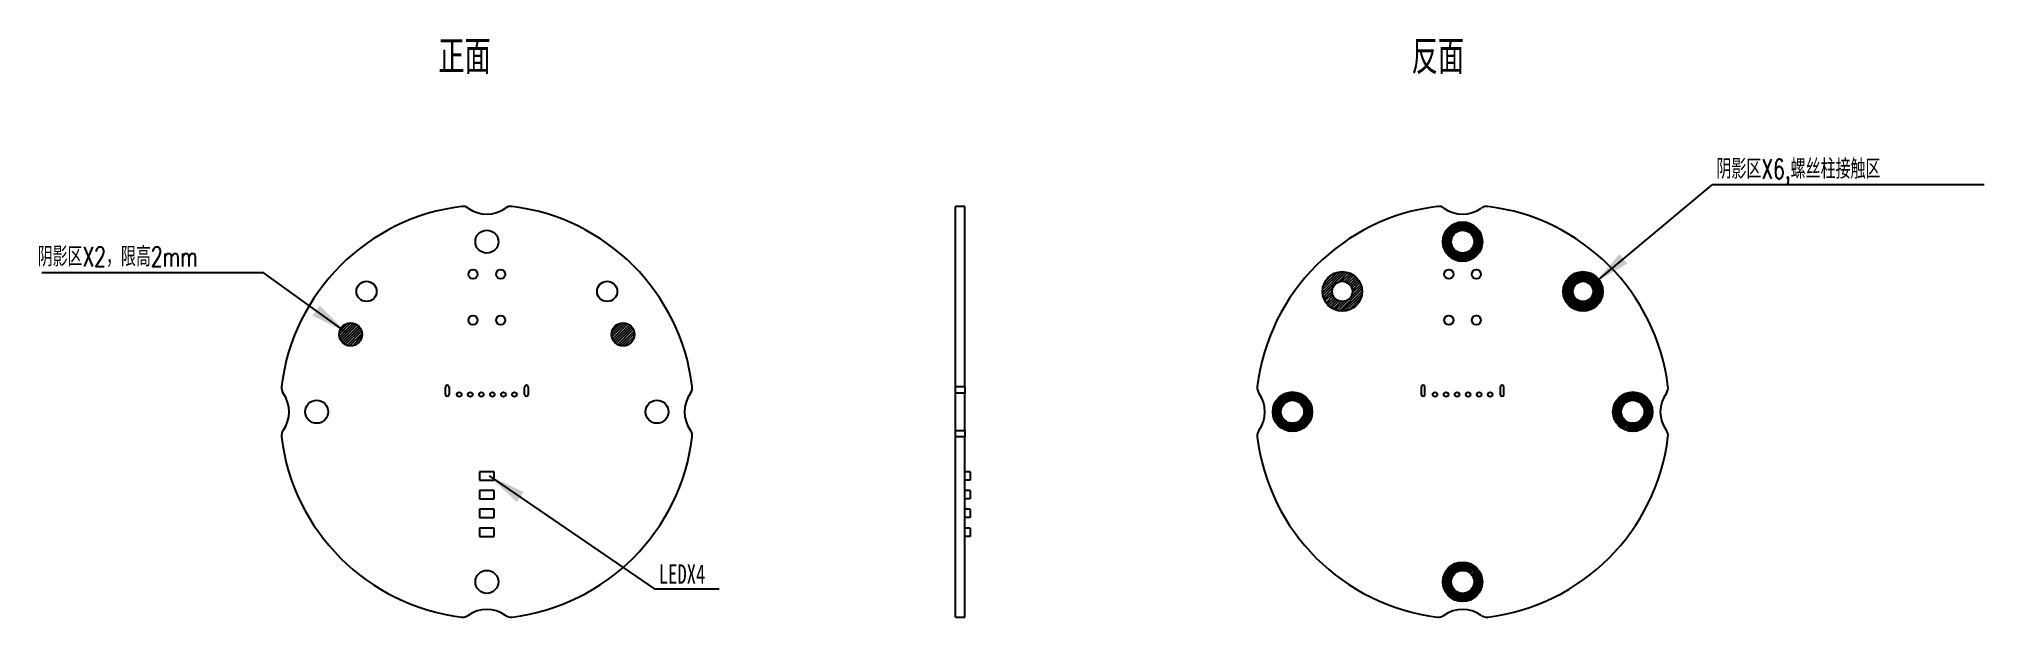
# Model space of a CAD drawing. Header units: millimetres. Extents: x 44 to 256, y 84 to 147.
import ezdxf

# ---------------------------------------------------------------- set-up
doc = ezdxf.new("R2010")
doc.units = ezdxf.units.MM
doc.layers.add('图框', color=7, linetype='Continuous')
doc.styles.add('SLDTEXTSTYLE0', font='TXT', dxfattribs={"width": 0.7, "bigfont": 'bigfont'})
doc.styles.add('SLDTEXTSTYLE1', font='TXT', dxfattribs={"width": 0.7})
doc.dimstyles.new('SLDDIMSTYLE0', dxfattribs={"dimtxt": 0.18, "dimasz": 4.08, "dimexe": 0, "dimexo": 0.0625, "dimgap": 0, "dimtad": 0, "dimtih": 1, "dimtoh": 1, "dimdec": 0, "dimrnd": 1e-09, "dimzin": 0, "dimdsep": 46, "dimtxsty": 'Standard', "dimsah": 1, "dimcen": 0.09, "dimadec": 0, "dimazin": 0, "dimtfac": 4.08, "dimtdec": 0, "dimtofl": 0, "dimtmove": 0, "dimatfit": 3, "dimfxl": 1, "dimfrac": 2, "dimtolj": 1, "dimtzin": 0, "dimarcsym": 0})

# ---------------------------------------------------------------- blocks, each defined once
blk = doc.blocks.new('SW_NOTE_0')
at = {"layer": '图框', "color": 0}
blk.add_line((-24.07, 0), (0, 0), dxfattribs=at)
at = {"layer": '图框', "color": 0, "insert": (-24.54, 2.79), "char_height": 2.1167, "attachment_point": 1, "style": 'SLDTEXTSTYLE0'}
blk.add_mtext('阴\\M+18965\\M+18BE6X2\\M+18143\\M+18CC0\\M+18D822mm', dxfattribs=at)
blk = doc.blocks.new('SW_NOTE_1')
at = {"layer": '图框', "color": 0}
blk.add_line((29.55, 0), (0, 0), dxfattribs=at)
at = {"layer": '图框', "color": 0, "insert": (0.45, 2.8), "char_height": 2.1167, "attachment_point": 1, "style": 'SLDTEXTSTYLE0'}
blk.add_mtext('阴\\M+18965\\M+18BE6X6,\\M+19786丝\\M+1928C\\M+190DA\\M+19047\\M+18BE6', dxfattribs=at)
blk = doc.blocks.new('SW_NOTE_2')
at = {"layer": '图框', "color": 0}
blk.add_line((6.98, 0), (0, 0), dxfattribs=at)
at = {"layer": '图框', "color": 0, "insert": (0.43, 2.7), "char_height": 2.117, "attachment_point": 1, "style": 'SLDTEXTSTYLE1'}
blk.add_mtext('LEDX4', dxfattribs=at)

msp = doc.modelspace()

# ---------------------------------------------------------------- hatches: boundary and pattern name
at = {"layer": '图框'}
h = msp.add_hatch(dxfattribs=at)
h.set_pattern_fill('ANSI31', color=256, scale=0.05, style=0)
edge = h.paths.add_edge_path(flags=0)
edge.add_arc((199.05, 125.28), 2.15, 0, 360)
edge = h.paths.add_edge_path(flags=0)
edge.add_arc((199.05, 125.28), 1.25, 0, 360)
h = msp.add_hatch(dxfattribs=at)
h.set_pattern_fill('ANSI31', color=256, scale=0.0666667, style=0)
edge = h.paths.add_edge_path(flags=0)
edge.add_arc((185.97, 119.87), 2.15, 0, 360)
edge = h.paths.add_edge_path(flags=0)
edge.add_arc((185.97, 119.87), 1.1, 0, 360)
h = msp.add_hatch(dxfattribs=at)
h.set_pattern_fill('ANSI31', color=256, scale=0.05, style=0)
edge = h.paths.add_edge_path(flags=0)
edge.add_arc((212.14, 119.87), 2.15, 0, 360)
edge = h.paths.add_edge_path(flags=0)
edge.add_arc((212.14, 119.87), 1.1, 0, 360)
h = msp.add_hatch(dxfattribs=at)
h.set_pattern_fill('ANSI31', color=256, scale=0.0666667, style=0)
edge = h.paths.add_edge_path(flags=0)
edge.add_arc((78.14, 115.19), 1.25, 0, 360)
h = msp.add_hatch(dxfattribs=at)
h.set_pattern_fill('ANSI31', color=256, scale=0.0666667, style=0)
edge = h.paths.add_edge_path(flags=0)
edge.add_arc((107.76, 115.19), 1.25, 0, 360)
h = msp.add_hatch(dxfattribs=at)
h.set_pattern_fill('ANSI31', color=256, scale=0.05, style=0)
edge = h.paths.add_edge_path(flags=0)
edge.add_arc((180.55, 106.78), 2.15, 0, 360)
edge = h.paths.add_edge_path(flags=0)
edge.add_arc((180.55, 106.78), 1.25, 0, 360)
h = msp.add_hatch(dxfattribs=at)
h.set_pattern_fill('ANSI31', color=256, scale=0.05, style=0)
edge = h.paths.add_edge_path(flags=0)
edge.add_arc((217.55, 106.78), 2.15, 0, 360)
edge = h.paths.add_edge_path(flags=0)
edge.add_arc((217.55, 106.78), 1.25, 0, 360)
h = msp.add_hatch(dxfattribs=at)
h.set_pattern_fill('ANSI31', color=256, scale=0.05, style=0)
edge = h.paths.add_edge_path(flags=0)
edge.add_arc((199.05, 88.28), 2.15, 0, 360)
edge = h.paths.add_edge_path(flags=0)
edge.add_arc((199.05, 88.28), 1.25, 0, 360)

# ---------------------------------------------------------------- linework, layer by layer
at = {"color": 7, "linetype": 'Continuous', "lineweight": 25}
for p, q in [((144.91, 129.12), (143.91, 129.12)), ((144.91, 129.12), (143.91, 129.12)), ((143.91, 109.52), (143.91, 129.12)), ((143.91, 129.12), (143.91, 129.12)), ((144.91, 109.52), (144.91, 129.12)), ((144.91, 129.12), (144.91, 129.12)), ((88.45, 108.66), (88.45, 109.46)), ((88.85, 109.46), (88.85, 108.66)), ((97.05, 108.66), (97.05, 109.46)), ((97.45, 109.46), (97.45, 108.66)), ((143.91, 109.52), (144.91, 109.52)), ((143.91, 108.82), (143.91, 109.52)), ((144.91, 108.82), (143.91, 108.82)), ((143.91, 104.75), (143.91, 108.82)), ((144.91, 109.52), (144.91, 108.82)), ((144.91, 104.75), (144.91, 108.82)), ((194.55, 109.46), (194.55, 108.66)), ((194.95, 108.66), (194.95, 109.46)), ((203.15, 109.46), (203.15, 108.66)), ((203.55, 108.66), (203.55, 109.46)), ((143.91, 104.75), (144.91, 104.75)), ((143.91, 104.04), (143.91, 104.75)), ((144.91, 104.04), (143.91, 104.04)), ((143.91, 84.45), (143.91, 104.04)), ((144.91, 104.75), (144.91, 104.04)), ((144.91, 84.45), (144.91, 104.04)), ((92.15, 100.23), (92.15, 99.33)), ((93.75, 100.23), (92.15, 100.23)), ((93.75, 99.33), (93.75, 100.23)), ((145.51, 100.23), (144.91, 100.23)), ((145.51, 100.23), (145.51, 99.33)), ((92.15, 99.33), (93.75, 99.33)), ((92.15, 98.2), (92.15, 97.3)), ((93.75, 98.2), (92.15, 98.2)), ((92.15, 97.3), (93.75, 97.3)), ((93.75, 97.3), (93.75, 98.2)), ((145.51, 99.33), (144.91, 99.33)), ((145.51, 98.2), (144.91, 98.2)), ((145.51, 97.3), (144.91, 97.3)), ((145.51, 98.2), (145.51, 97.3)), ((92.15, 96.17), (92.15, 95.27)), ((93.75, 96.17), (92.15, 96.17)), ((92.15, 95.27), (93.75, 95.27)), ((93.75, 95.27), (93.75, 96.17)), ((145.51, 96.17), (144.91, 96.17)), ((145.51, 95.27), (144.91, 95.27)), ((145.51, 96.17), (145.51, 95.27)), ((92.15, 94.13), (92.15, 93.23)), ((93.75, 94.13), (92.15, 94.13)), ((92.15, 93.23), (93.75, 93.23)), ((93.75, 93.23), (93.75, 94.13)), ((145.51, 94.13), (144.91, 94.13)), ((145.51, 93.23), (144.91, 93.23)), ((145.51, 94.13), (145.51, 93.23)), ((143.91, 84.45), (144.91, 84.45)), ((143.91, 84.44), (143.91, 84.45)), ((143.91, 84.44), (144.91, 84.44)), ((144.91, 84.45), (144.91, 84.44))]:
    msp.add_line(p, q, dxfattribs=at)
for centre, radius in [((199.05, 125.28), 2.15), ((92.95, 125.28), 1.25), ((199.05, 125.28), 1.25), ((79.87, 119.87), 1.1), ((91.45, 121.74), 0.5), ((94.45, 121.74), 0.5), ((106.03, 119.87), 1.1), ((185.97, 119.87), 2.15), ((185.97, 119.87), 1.1), ((197.55, 121.74), 0.5), ((200.55, 121.74), 0.5), ((212.14, 119.87), 2.15), ((212.14, 119.87), 1.1), ((78.14, 115.19), 1.25), ((91.45, 116.74), 0.5), ((94.45, 116.74), 0.5), ((107.76, 115.19), 1.25), ((197.55, 116.74), 0.5), ((200.55, 116.74), 0.5), ((74.45, 106.78), 1.25), ((89.95, 108.66), 0.25), ((91.15, 108.66), 0.25), ((92.35, 108.66), 0.25), ((93.55, 108.66), 0.25), ((94.75, 108.66), 0.25), ((95.95, 108.66), 0.25), ((111.45, 106.78), 1.25), ((180.55, 106.78), 2.15), ((180.55, 106.78), 1.25), ((196.05, 108.66), 0.25), ((197.25, 108.66), 0.25), ((198.45, 108.66), 0.25), ((199.65, 108.66), 0.25), ((200.85, 108.66), 0.25), ((202.05, 108.66), 0.25), ((217.55, 106.78), 2.15), ((217.55, 106.78), 1.25), ((92.95, 88.28), 1.25), ((199.05, 88.28), 2.15), ((199.05, 88.28), 1.25)]:
    msp.add_circle(centre, radius, dxfattribs=at)
for centre, radius, start, end in [((92.95, 106.78), 22.5, 96.9944, 173.0056), ((90.33, 128.12), 1, 54.4229, 96.9944), ((95.57, 128.12), 1, 83.0056, 125.5771), ((92.95, 106.78), 22.5, 6.9944, 83.0056), ((199.05, 106.78), 22.5, 96.9944, 173.0056), ((196.44, 128.12), 1, 54.4229, 96.9944), ((201.67, 128.12), 1, 83.0056, 125.5771), ((199.05, 106.78), 22.5, 6.9944, 83.0056), ((92.95, 131.78), 3.5, 234.4229, 305.5771), ((199.05, 131.78), 3.5, 234.4229, 305.5771), ((71.61, 109.4), 1, 173.0056, 215.5771), ((67.95, 106.78), 3.5, 324.4229, 35.5771), ((88.65, 109.46), 0.2, 0, 180), ((88.65, 108.66), 0.2, 180, 0), ((97.25, 109.46), 0.2, 0, 180), ((97.25, 108.66), 0.2, 180, 0), ((117.95, 106.78), 3.5, 144.4229, 215.5771), ((114.29, 109.4), 1, 324.4229, 6.9944), ((177.71, 109.4), 1, 173.0056, 215.5771), ((174.05, 106.78), 3.5, 324.4229, 35.5771), ((194.75, 109.46), 0.2, 0, 180), ((194.75, 108.66), 0.2, 180, 0), ((203.35, 109.46), 0.2, 0, 180), ((203.35, 108.66), 0.2, 180, 0), ((224.05, 106.78), 3.5, 144.4229, 215.5771), ((220.39, 109.4), 1, 324.4229, 6.9944), ((71.61, 104.17), 1, 144.4229, 186.9944), ((92.95, 106.78), 22.5, 186.9944, 263.0056), ((92.95, 106.78), 22.5, 276.9944, 353.0056), ((114.29, 104.17), 1, 353.0056, 35.5771), ((177.71, 104.17), 1, 144.4229, 186.9944), ((199.05, 106.78), 22.5, 186.9944, 263.0056), ((199.05, 106.78), 22.5, 276.9944, 353.0056), ((220.39, 104.17), 1, 353.0056, 35.5771), ((90.33, 85.44), 1, 263.0056, 305.5771), ((92.95, 81.78), 3.5, 54.4229, 125.5771), ((95.57, 85.44), 1, 234.4229, 276.9944), ((196.44, 85.44), 1, 263.0056, 305.5771), ((199.05, 81.78), 3.5, 54.4229, 125.5771), ((201.67, 85.44), 1, 234.4229, 276.9944)]:
    msp.add_arc(centre, radius, start, end, dxfattribs=at)

# ---------------------------------------------------------------- block references
at = {"layer": '图框'}
for name, p in [('SW_NOTE_1', (226.2, 131.45)), ('SW_NOTE_0', (68.64, 121.92)), ('SW_NOTE_2', (111.23, 87.49))]:
    msp.add_blockref(name, p, dxfattribs=at)

# ---------------------------------------------------------------- texts
at = {"layer": '图框', "char_height": 3.7042, "attachment_point": 1, "style": 'SLDTEXTSTYLE0'}
for s, insert in [('\\M+190B3\\M+196CA', (87.68, 147.23)), ('\\M+194BD\\M+196CA', (193.51, 147.23))]:
    msp.add_mtext(s, dxfattribs=dict(at, insert=insert))

# ---------------------------------------------------------------- leaders
at = {"layer": '图框'}
for points in [[(213.41, 120.82), (226.2, 131.45)], [(77.69, 115.4), (68.64, 121.92)], [(93.21, 99.8), (111.23, 87.49)]]:
    msp.add_leader(points, dimstyle='SLDDIMSTYLE0', dxfattribs=at)

doc.saveas('drawing.dxf')
